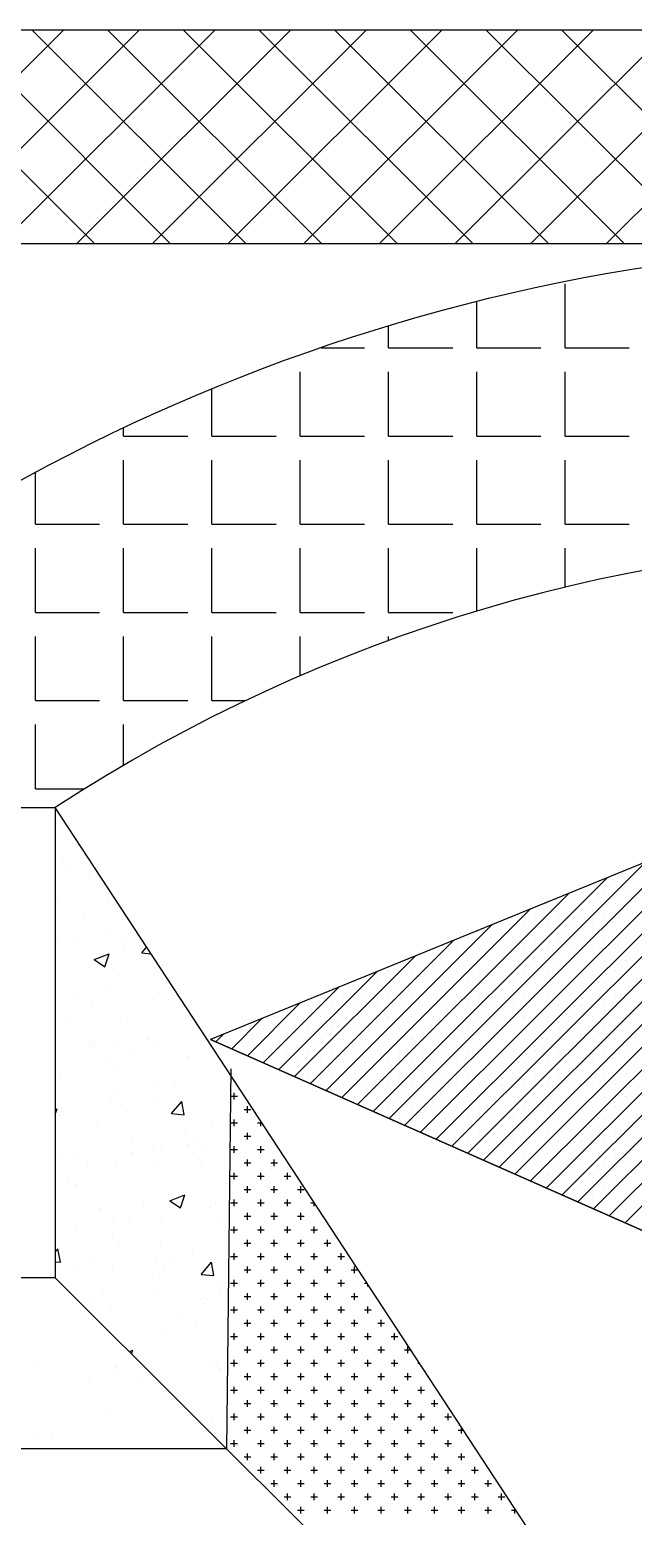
# Model space of a CAD drawing. Extents: x 17373 to 24759, y 49315 to 53755.
# Drawn here: x 18631 to 19251, y 52185 to 53715 of the extents above; entities that cross this region are included whole.
import ezdxf

# ---------------------------------------------------------------- set-up
doc = ezdxf.new("R2010")
doc.units = 0
doc.header["$LTSCALE"] = 10
doc.header["$MEASUREMENT"] = 0
doc.layers.get('0').update_dxf_attribs({"color": 3, "linetype": 'CONTINUOUS'})
for name, color, linetype in [('3', 3, 'CONTINUOUS'), ('4', 4, 'CONTINUOUS'), ('7', 7, 'CONTINUOUS'), ('BH', 3, 'CONTINUOUS')]:
    doc.layers.add(name, color=color, linetype=linetype)

# ---------------------------------------------------------------- blocks, each defined once
blk = doc.blocks.new('*X8')
at = {"color": 0}
for p, q in [((750.11, 1492.57), (880.5, 1622.96)), ((757.46, 1489.32), (891.12, 1622.97)), ((764.81, 1486.06), (901.72, 1622.97)), ((772.16, 1482.81), (912.33, 1622.97)), ((779.52, 1479.55), (922.94, 1622.97)), ((786.87, 1476.3), (933.54, 1622.97)), ((794.22, 1473.04), (944.15, 1622.97)), ((801.57, 1469.79), (954.75, 1622.97)), ((808.92, 1466.53), (965.36, 1622.97)), ((816.27, 1463.28), (975.97, 1622.97)), ((823.63, 1460.02), (986.57, 1622.97)), ((830.98, 1456.77), (997.18, 1622.97)), ((838.33, 1453.51), (1007.79, 1622.97)), ((845.68, 1450.26), (1018.39, 1622.97)), ((853.03, 1447), (1029, 1622.97)), ((742.76, 1495.83), (862.6, 1615.66)), ((735.41, 1499.08), (844.69, 1608.36)), ((848.53, 1606.9), (848.53, 1606.9)), ((728.06, 1502.34), (826.78, 1601.07)), ((832.62, 1601.6), (832.62, 1601.6)), ((843.22, 1601.6), (843.22, 1601.6)), ((853.83, 1601.6), (853.83, 1601.6)), ((720.7, 1505.59), (808.88, 1593.77)), ((816.71, 1596.29), (816.71, 1596.29)), ((827.31, 1596.29), (827.31, 1596.29)), ((837.92, 1596.29), (837.92, 1596.29)), ((848.53, 1596.29), (848.53, 1596.29)), ((713.35, 1508.85), (790.97, 1586.47)), ((795.5, 1585.69), (795.5, 1585.69)), ((806.1, 1585.69), (806.1, 1585.69)), ((811.41, 1590.99), (811.41, 1590.99)), ((816.71, 1585.69), (816.71, 1585.69)), ((822.01, 1590.99), (822.01, 1590.99)), ((827.31, 1585.69), (827.31, 1585.69)), ((832.62, 1590.99), (832.62, 1590.99)), ((837.92, 1585.69), (837.92, 1585.69)), ((843.22, 1590.99), (843.22, 1590.99)), ((848.53, 1585.69), (848.53, 1585.69)), ((853.83, 1590.99), (853.83, 1590.99)), ((706, 1512.1), (773.07, 1579.17)), ((779.59, 1580.38), (779.59, 1580.38)), ((790.19, 1580.38), (790.19, 1580.38)), ((800.8, 1580.38), (800.8, 1580.38)), ((811.41, 1580.38), (811.41, 1580.38)), ((822.01, 1580.38), (822.01, 1580.38)), ((832.62, 1580.38), (832.62, 1580.38)), ((843.22, 1580.38), (843.22, 1580.38)), ((853.83, 1580.38), (853.83, 1580.38)), ((698.65, 1515.36), (755.16, 1571.87)), ((763.68, 1575.08), (763.68, 1575.08)), ((774.28, 1575.08), (774.28, 1575.08)), ((784.89, 1575.08), (784.89, 1575.08)), ((795.5, 1575.08), (795.5, 1575.08)), ((806.1, 1575.08), (806.1, 1575.08)), ((816.71, 1575.08), (816.71, 1575.08)), ((827.31, 1575.08), (827.31, 1575.08)), ((837.92, 1575.08), (837.92, 1575.08)), ((848.53, 1575.08), (848.53, 1575.08)), ((758.37, 1569.78), (758.37, 1569.78)), ((768.98, 1569.78), (768.98, 1569.78)), ((779.59, 1569.78), (779.59, 1569.78)), ((790.19, 1569.78), (790.19, 1569.78)), ((800.8, 1569.78), (800.8, 1569.78)), ((811.41, 1569.78), (811.41, 1569.78)), ((822.01, 1569.78), (822.01, 1569.78)), ((832.62, 1569.78), (832.62, 1569.78)), ((843.22, 1569.78), (843.22, 1569.78)), ((853.83, 1569.78), (853.83, 1569.78)), ((691.3, 1518.61), (737.25, 1564.57)), ((726.55, 1559.17), (726.55, 1559.17)), ((737.16, 1559.17), (737.16, 1559.17)), ((742.46, 1564.47), (742.46, 1564.47)), ((747.77, 1559.17), (747.77, 1559.17)), ((753.07, 1564.47), (753.07, 1564.47)), ((758.37, 1559.17), (758.37, 1559.17)), ((763.68, 1564.47), (763.68, 1564.47)), ((768.98, 1559.17), (768.98, 1559.17)), ((774.28, 1564.47), (774.28, 1564.47)), ((779.59, 1559.17), (779.59, 1559.17)), ((784.89, 1564.47), (784.89, 1564.47)), ((790.19, 1559.17), (790.19, 1559.17)), ((795.5, 1564.47), (795.5, 1564.47)), ((800.8, 1559.17), (800.8, 1559.17)), ((806.1, 1564.47), (806.1, 1564.47)), ((811.41, 1559.17), (811.41, 1559.17)), ((816.71, 1564.47), (816.71, 1564.47)), ((822.01, 1559.17), (822.01, 1559.17)), ((827.31, 1564.47), (827.31, 1564.47)), ((832.62, 1559.17), (832.62, 1559.17)), ((837.92, 1564.47), (837.92, 1564.47)), ((843.22, 1559.17), (843.22, 1559.17)), ((848.53, 1564.47), (848.53, 1564.47)), ((853.83, 1559.17), (853.83, 1559.17)), ((683.95, 1521.87), (719.35, 1557.27)), ((721.25, 1553.87), (721.25, 1553.87)), ((731.86, 1553.87), (731.86, 1553.87)), ((742.46, 1553.87), (742.46, 1553.87)), ((753.07, 1553.87), (753.07, 1553.87)), ((763.68, 1553.87), (763.68, 1553.87)), ((774.28, 1553.87), (774.28, 1553.87)), ((784.89, 1553.87), (784.89, 1553.87)), ((795.5, 1553.87), (795.5, 1553.87)), ((806.1, 1553.87), (806.1, 1553.87)), ((816.71, 1553.87), (816.71, 1553.87)), ((827.31, 1553.87), (827.31, 1553.87)), ((837.92, 1553.87), (837.92, 1553.87)), ((848.53, 1553.87), (848.53, 1553.87)), ((676.59, 1525.12), (701.44, 1549.97)), ((705.34, 1548.56), (705.34, 1548.56)), ((715.95, 1548.56), (715.95, 1548.56)), ((726.55, 1548.56), (726.55, 1548.56)), ((737.16, 1548.56), (737.16, 1548.56)), ((747.77, 1548.56), (747.77, 1548.56)), ((758.37, 1548.56), (758.37, 1548.56)), ((768.98, 1548.56), (768.98, 1548.56)), ((779.59, 1548.56), (779.59, 1548.56)), ((790.19, 1548.56), (790.19, 1548.56)), ((800.8, 1548.56), (800.8, 1548.56)), ((811.41, 1548.56), (811.41, 1548.56)), ((822.01, 1548.56), (822.01, 1548.56)), ((832.62, 1548.56), (832.62, 1548.56)), ((843.22, 1548.56), (843.22, 1548.56)), ((853.83, 1548.56), (853.83, 1548.56)), ((669.24, 1528.38), (683.53, 1542.67)), ((673.52, 1537.96), (673.52, 1537.96)), ((684.13, 1537.96), (684.13, 1537.96)), ((689.43, 1543.26), (689.43, 1543.26)), ((694.73, 1537.96), (694.73, 1537.96)), ((700.04, 1543.26), (700.04, 1543.26)), ((705.34, 1537.96), (705.34, 1537.96)), ((710.64, 1543.26), (710.64, 1543.26)), ((715.95, 1537.96), (715.95, 1537.96)), ((721.25, 1543.26), (721.25, 1543.26)), ((726.55, 1537.96), (726.55, 1537.96)), ((731.86, 1543.26), (731.86, 1543.26)), ((737.16, 1537.96), (737.16, 1537.96)), ((742.46, 1543.26), (742.46, 1543.26)), ((747.77, 1537.96), (747.77, 1537.96)), ((753.07, 1543.26), (753.07, 1543.26)), ((758.37, 1537.96), (758.37, 1537.96)), ((763.68, 1543.26), (763.68, 1543.26)), ((768.98, 1537.96), (768.98, 1537.96)), ((774.28, 1543.26), (774.28, 1543.26)), ((779.59, 1537.96), (779.59, 1537.96)), ((784.89, 1543.26), (784.89, 1543.26)), ((790.19, 1537.96), (790.19, 1537.96)), ((795.5, 1543.26), (795.5, 1543.26)), ((800.8, 1537.96), (800.8, 1537.96)), ((806.1, 1543.26), (806.1, 1543.26)), ((811.41, 1537.96), (811.41, 1537.96)), ((816.71, 1543.26), (816.71, 1543.26)), ((822.01, 1537.96), (822.01, 1537.96)), ((827.31, 1543.26), (827.31, 1543.26)), ((832.62, 1537.96), (832.62, 1537.96)), ((837.92, 1543.26), (837.92, 1543.26)), ((843.22, 1537.96), (843.22, 1537.96)), ((848.53, 1543.26), (848.53, 1543.26)), ((853.83, 1537.96), (853.83, 1537.96)), ((661.89, 1531.63), (665.63, 1535.37)), ((668.22, 1532.65), (668.22, 1532.65)), ((678.82, 1532.65), (678.82, 1532.65)), ((689.43, 1532.65), (689.43, 1532.65)), ((700.04, 1532.65), (700.04, 1532.65)), ((710.64, 1532.65), (710.64, 1532.65)), ((721.25, 1532.65), (721.25, 1532.65)), ((731.86, 1532.65), (731.86, 1532.65)), ((742.46, 1532.65), (742.46, 1532.65)), ((753.07, 1532.65), (753.07, 1532.65)), ((763.68, 1532.65), (763.68, 1532.65)), ((774.28, 1532.65), (774.28, 1532.65)), ((784.89, 1532.65), (784.89, 1532.65)), ((795.5, 1532.65), (795.5, 1532.65)), ((806.1, 1532.65), (806.1, 1532.65)), ((816.71, 1532.65), (816.71, 1532.65)), ((827.31, 1532.65), (827.31, 1532.65)), ((837.92, 1532.65), (837.92, 1532.65)), ((848.53, 1532.65), (848.53, 1532.65)), ((673.52, 1527.35), (673.52, 1527.35)), ((684.13, 1527.35), (684.13, 1527.35)), ((694.73, 1527.35), (694.73, 1527.35)), ((705.34, 1527.35), (705.34, 1527.35)), ((715.95, 1527.35), (715.95, 1527.35)), ((726.55, 1527.35), (726.55, 1527.35)), ((737.16, 1527.35), (737.16, 1527.35)), ((747.77, 1527.35), (747.77, 1527.35)), ((758.37, 1527.35), (758.37, 1527.35)), ((768.98, 1527.35), (768.98, 1527.35)), ((779.59, 1527.35), (779.59, 1527.35)), ((790.19, 1527.35), (790.19, 1527.35)), ((800.8, 1527.35), (800.8, 1527.35)), ((811.41, 1527.35), (811.41, 1527.35)), ((822.01, 1527.35), (822.01, 1527.35)), ((832.62, 1527.35), (832.62, 1527.35)), ((843.22, 1527.35), (843.22, 1527.35)), ((853.83, 1527.35), (853.83, 1527.35)), ((689.43, 1522.05), (689.43, 1522.05)), ((700.04, 1522.05), (700.04, 1522.05)), ((705.34, 1516.74), (705.34, 1516.74)), ((710.64, 1522.05), (710.64, 1522.05)), ((715.95, 1516.74), (715.95, 1516.74)), ((721.25, 1522.05), (721.25, 1522.05)), ((726.55, 1516.74), (726.55, 1516.74)), ((731.86, 1522.05), (731.86, 1522.05)), ((737.16, 1516.74), (737.16, 1516.74)), ((742.46, 1522.05), (742.46, 1522.05)), ((747.77, 1516.74), (747.77, 1516.74)), ((753.07, 1522.05), (753.07, 1522.05)), ((758.37, 1516.74), (758.37, 1516.74)), ((763.68, 1522.05), (763.68, 1522.05)), ((768.98, 1516.74), (768.98, 1516.74)), ((774.28, 1522.05), (774.28, 1522.05)), ((779.59, 1516.74), (779.59, 1516.74)), ((784.89, 1522.05), (784.89, 1522.05)), ((790.19, 1516.74), (790.19, 1516.74)), ((795.5, 1522.05), (795.5, 1522.05)), ((800.8, 1516.74), (800.8, 1516.74)), ((806.1, 1522.05), (806.1, 1522.05)), ((811.41, 1516.74), (811.41, 1516.74)), ((816.71, 1522.05), (816.71, 1522.05)), ((822.01, 1516.74), (822.01, 1516.74)), ((827.31, 1522.05), (827.31, 1522.05)), ((832.62, 1516.74), (832.62, 1516.74)), ((837.92, 1522.05), (837.92, 1522.05)), ((843.22, 1516.74), (843.22, 1516.74)), ((848.53, 1522.05), (848.53, 1522.05)), ((853.83, 1516.74), (853.83, 1516.74)), ((710.64, 1511.44), (710.64, 1511.44)), ((721.25, 1511.44), (721.25, 1511.44)), ((731.86, 1511.44), (731.86, 1511.44)), ((742.46, 1511.44), (742.46, 1511.44)), ((753.07, 1511.44), (753.07, 1511.44)), ((763.68, 1511.44), (763.68, 1511.44)), ((774.28, 1511.44), (774.28, 1511.44)), ((784.89, 1511.44), (784.89, 1511.44)), ((795.5, 1511.44), (795.5, 1511.44)), ((806.1, 1511.44), (806.1, 1511.44)), ((816.71, 1511.44), (816.71, 1511.44)), ((827.31, 1511.44), (827.31, 1511.44)), ((837.92, 1511.44), (837.92, 1511.44)), ((848.53, 1511.44), (848.53, 1511.44)), ((726.55, 1506.14), (726.55, 1506.14)), ((737.16, 1506.14), (737.16, 1506.14)), ((747.77, 1506.14), (747.77, 1506.14)), ((758.37, 1506.14), (758.37, 1506.14)), ((768.98, 1506.14), (768.98, 1506.14)), ((779.59, 1506.14), (779.59, 1506.14)), ((790.19, 1506.14), (790.19, 1506.14)), ((800.8, 1506.14), (800.8, 1506.14)), ((811.41, 1506.14), (811.41, 1506.14)), ((822.01, 1506.14), (822.01, 1506.14)), ((832.62, 1506.14), (832.62, 1506.14)), ((843.22, 1506.14), (843.22, 1506.14)), ((853.83, 1506.14), (853.83, 1506.14)), ((731.86, 1500.83), (731.86, 1500.83)), ((742.46, 1500.83), (742.46, 1500.83)), ((747.77, 1495.53), (747.77, 1495.53)), ((753.07, 1500.83), (753.07, 1500.83)), ((758.37, 1495.53), (758.37, 1495.53)), ((763.68, 1500.83), (763.68, 1500.83)), ((768.98, 1495.53), (768.98, 1495.53)), ((774.28, 1500.83), (774.28, 1500.83)), ((779.59, 1495.53), (779.59, 1495.53)), ((784.89, 1500.83), (784.89, 1500.83)), ((790.19, 1495.53), (790.19, 1495.53)), ((795.5, 1500.83), (795.5, 1500.83)), ((800.8, 1495.53), (800.8, 1495.53)), ((806.1, 1500.83), (806.1, 1500.83)), ((811.41, 1495.53), (811.41, 1495.53)), ((816.71, 1500.83), (816.71, 1500.83)), ((822.01, 1495.53), (822.01, 1495.53)), ((827.31, 1500.83), (827.31, 1500.83)), ((832.62, 1495.53), (832.62, 1495.53)), ((837.92, 1500.83), (837.92, 1500.83)), ((843.22, 1495.53), (843.22, 1495.53)), ((848.53, 1500.83), (848.53, 1500.83)), ((853.83, 1495.53), (853.83, 1495.53)), ((763.68, 1490.23), (763.68, 1490.23)), ((774.28, 1490.23), (774.28, 1490.23)), ((784.89, 1490.23), (784.89, 1490.23)), ((795.5, 1490.23), (795.5, 1490.23)), ((806.1, 1490.23), (806.1, 1490.23)), ((816.71, 1490.23), (816.71, 1490.23)), ((827.31, 1490.23), (827.31, 1490.23)), ((837.92, 1490.23), (837.92, 1490.23)), ((848.53, 1490.23), (848.53, 1490.23)), ((768.98, 1484.92), (768.98, 1484.92)), ((779.59, 1484.92), (779.59, 1484.92)), ((790.19, 1484.92), (790.19, 1484.92)), ((800.8, 1484.92), (800.8, 1484.92)), ((811.41, 1484.92), (811.41, 1484.92)), ((822.01, 1484.92), (822.01, 1484.92)), ((832.62, 1484.92), (832.62, 1484.92)), ((843.22, 1484.92), (843.22, 1484.92)), ((853.83, 1484.92), (853.83, 1484.92)), ((784.89, 1479.62), (784.89, 1479.62)), ((795.5, 1479.62), (795.5, 1479.62)), ((800.8, 1474.32), (800.8, 1474.32)), ((806.1, 1479.62), (806.1, 1479.62)), ((811.41, 1474.32), (811.41, 1474.32)), ((816.71, 1479.62), (816.71, 1479.62)), ((822.01, 1474.32), (822.01, 1474.32)), ((827.31, 1479.62), (827.31, 1479.62)), ((832.62, 1474.32), (832.62, 1474.32)), ((837.92, 1479.62), (837.92, 1479.62)), ((843.22, 1474.32), (843.22, 1474.32)), ((848.53, 1479.62), (848.53, 1479.62)), ((853.83, 1474.32), (853.83, 1474.32)), ((806.1, 1469.01), (806.1, 1469.01)), ((816.71, 1469.01), (816.71, 1469.01)), ((827.31, 1469.01), (827.31, 1469.01)), ((837.92, 1469.01), (837.92, 1469.01)), ((848.53, 1469.01), (848.53, 1469.01)), ((822.01, 1463.71), (822.01, 1463.71)), ((832.62, 1463.71), (832.62, 1463.71)), ((843.22, 1463.71), (843.22, 1463.71)), ((853.83, 1463.71), (853.83, 1463.71)), ((827.31, 1458.41), (827.31, 1458.41)), ((837.92, 1458.41), (837.92, 1458.41)), ((848.53, 1458.41), (848.53, 1458.41)), ((843.22, 1453.1), (843.22, 1453.1)), ((853.83, 1453.1), (853.83, 1453.1))]:
    blk.add_line(p, q, dxfattribs=at)
blk = doc.blocks.new('*X7')
at = {"color": 0}
for p, q in [((590.29, 1615.93), (590.29, 1615.93)), ((593.98, 1612.55), (593.98, 1612.55)), ((602.59, 1607.98), (602.59, 1607.98)), ((588.04, 1599.29), (588.04, 1599.29)), ((611.38, 1596.61), (611.38, 1596.61)), ((595.79, 1580.14), (595.79, 1580.14)), ((612.05, 1582.28), (612.05, 1582.28)), ((618.4, 1579.95), (618.4, 1579.95)), ((603.85, 1569.44), (603.85, 1569.44)), ((595.76, 1554.58), (595.76, 1554.58)), ((632.08, 1551.6), (632.08, 1551.6)), ((604.2, 1549.21), (604.2, 1549.21)), ((592.25, 1541.49), (592.25, 1541.49)), ((605.11, 1530.9), (605.11, 1530.9)), ((614.23, 1530.79), (614.23, 1530.79)), ((630.49, 1532.93), (630.49, 1532.93)), ((634.56, 1529.86), (634.56, 1529.86)), ((603.82, 1529.42), (603.82, 1529.42)), ((612.15, 1523.25), (612.15, 1523.25)), ((615.84, 1519.87), (615.84, 1519.87)), ((633.34, 1513.06), (633.34, 1513.06)), ((611.91, 1504.5), (611.91, 1504.5)), ((633.24, 1503.93), (633.24, 1503.93)), ((620.35, 1499.13), (620.35, 1499.13)), ((606.37, 1492.37), (606.37, 1492.37)), ((660.39, 1494.31), (660.39, 1494.31)), ((632.67, 1481.43), (632.67, 1481.43)), ((648.93, 1483.57), (648.93, 1483.57)), ((653.15, 1485.69), (653.15, 1485.69)), ((656.83, 1482.31), (656.83, 1482.31)), ((588.43, 1479.67), (588.43, 1479.67)), ((595.09, 1476.49), (595.09, 1476.49)), ((622.26, 1480.06), (622.26, 1480.06)), ((634.6, 1474.53), (634.6, 1474.53)), ((650.71, 1479.78), (650.71, 1479.78)), ((593.02, 1468.13), (593.02, 1468.13)), ((596.71, 1464.75), (596.71, 1464.75)), ((607.63, 1453.83), (607.63, 1453.83)), ((628.07, 1454.42), (628.07, 1454.42)), ((661.65, 1455.78), (661.65, 1455.78)), ((614.11, 1448.81), (614.11, 1448.81)), ((636.5, 1449.04), (636.5, 1449.04)), ((635.86, 1435.99), (635.86, 1435.99)), ((667.37, 1434.22), (667.37, 1434.22)), ((604.58, 1429.59), (604.58, 1429.59)), ((613.53, 1427.13), (613.53, 1427.13)), ((634.02, 1430.57), (634.02, 1430.57)), ((637.7, 1427.19), (637.7, 1427.19)), ((640.7, 1430.71), (640.7, 1430.71)), ((651.11, 1432.08), (651.11, 1432.08)), ((666.86, 1429.7), (666.86, 1429.7)), ((586.86, 1423.62), (586.86, 1423.62)), ((597.27, 1424.99), (597.27, 1424.99)), ((608.89, 1415.29), (608.89, 1415.29)), ((662.91, 1417.24), (662.91, 1417.24)), ((655.1, 1411.25), (655.1, 1411.25)), ((644.22, 1404.33), (644.22, 1404.33)), ((652.65, 1398.96), (652.65, 1398.96)), ((637.12, 1397.46), (637.12, 1397.46)), ((631.97, 1377.78), (631.97, 1377.78)), ((659.14, 1381.35), (659.14, 1381.35)), ((664.17, 1378.7), (664.17, 1378.7)), ((660.37, 1354.25), (660.37, 1354.25))]:
    blk.add_line(p, q, dxfattribs=at)
blk = doc.blocks.new('*X5')
at = {"color": 0}
for p, q in [((600.64, 1590.14), (600.64, 1590.14)), ((587.7, 1580.06), (587.7, 1580.06)), ((604.98, 1570.07), (611.99, 1572.76)), ((609.96, 1566.71), (611.99, 1572.76)), ((618.55, 1574.74), (618.55, 1574.74)), ((627.19, 1573.24), (629.52, 1576.03)), ((627.19, 1573.24), (631.6, 1572.86)), ((604.98, 1570.07), (609.96, 1566.71)), ((616.58, 1562.7), (616.58, 1562.7)), ((612.21, 1555.69), (612.21, 1555.69)), ((617.33, 1541.45), (617.33, 1541.45)), ((621.61, 1526.7), (621.61, 1526.7)), ((649.06, 1524.56), (649.06, 1524.56)), ((589.31, 1515.52), (589.31, 1515.52)), ((642.7, 1513.27), (642.7, 1513.27)), ((667.46, 1515.21), (667.46, 1515.21)), ((612.45, 1503.04), (612.45, 1503.04)), ((616.12, 1508.16), (616.12, 1508.16)), ((641.06, 1498.03), (645.88, 1503.77)), ((647.04, 1497.5), (645.88, 1503.77)), ((586.81, 1499.92), (587.65, 1500.24)), ((586.81, 1497.72), (587.66, 1500.24)), ((641.06, 1498.03), (647.04, 1497.5)), ((647.78, 1488.42), (647.78, 1488.42)), ((622.75, 1485.12), (622.75, 1485.12)), ((666.24, 1481.92), (666.24, 1481.92)), ((668.18, 1483.08), (668.6, 1483.51)), ((668.18, 1483.08), (668.59, 1483.01)), ((601.72, 1475.87), (601.72, 1475.87)), ((614.9, 1474.88), (614.9, 1474.88)), ((636.41, 1481.08), (636.41, 1481.08)), ((655.1, 1473.61), (655.1, 1473.61)), ((640.34, 1457.29), (647.35, 1459.98)), ((640.34, 1457.29), (645.32, 1453.94)), ((645.32, 1453.94), (647.35, 1459.98)), ((659.35, 1453.96), (659.35, 1453.96)), ((621.48, 1448.98), (621.48, 1448.98)), ((665.03, 1448.63), (665.03, 1448.63)), ((596.44, 1445.68), (596.44, 1445.68)), ((613.68, 1441.59), (613.68, 1441.59)), ((586.81, 1433.37), (588.03, 1434.83)), ((589.19, 1428.56), (588.03, 1434.83)), ((616.28, 1436.07), (616.28, 1436.07)), ((586.81, 1428.77), (589.19, 1428.56)), ((654.94, 1422.81), (659.76, 1428.55)), ((660.91, 1422.28), (659.76, 1428.55)), ((635.63, 1422.51), (635.63, 1422.51)), ((654.94, 1422.81), (660.91, 1422.28)), ((633.04, 1414.52), (633.04, 1414.52)), ((663.81, 1415.34), (663.81, 1415.34)), ((603.33, 1411.34), (603.33, 1411.34)), ((612.47, 1408.3), (612.47, 1408.3)), ((656.71, 1409.08), (656.71, 1409.08)), ((621.29, 1386.8), (623.01, 1387.46)), ((622.42, 1385.68), (623.01, 1387.46)), ((662.6, 1382.05), (662.6, 1382.05)), ((661.38, 1348.76), (661.38, 1348.76))]:
    blk.add_line(p, q, dxfattribs=at)
blk = doc.blocks.new('*X4')
at = {"color": 0}
for p, q in [((576.8, 1380.79), (576.8, 1380.79)), ((615, 1379.24), (615, 1379.24)), ((602.7, 1373.92), (602.7, 1373.92)), ((615.71, 1375.64), (615.71, 1375.64)), ((625.55, 1372.52), (625.55, 1372.52)), ((612.09, 1358.49), (612.09, 1358.49)), ((578.5, 1348.67), (578.5, 1348.67)), ((585.65, 1348.2), (585.65, 1348.2))]:
    blk.add_line(p, q, dxfattribs=at)
blk = doc.blocks.new('*X3')
at = {"color": 0}
for p, q in [((825, 1856.25), (825, 1886.25)), ((783.75, 1856.25), (783.75, 1877.85)), ((742.5, 1856.25), (742.5, 1866.42)), ((711.02, 1856.25), (731.25, 1856.25)), ((742.5, 1856.25), (772.5, 1856.25)), ((783.75, 1856.25), (813.75, 1856.25)), ((825, 1856.25), (855, 1856.25)), ((701.25, 1815), (701.25, 1845)), ((742.5, 1815), (742.5, 1845)), ((783.75, 1815), (783.75, 1845)), ((825, 1815), (825, 1845)), ((660, 1815), (660, 1836.98)), ((618.75, 1815), (618.75, 1818.72)), ((618.75, 1815), (648.75, 1815)), ((660, 1815), (690, 1815)), ((701.25, 1815), (731.25, 1815)), ((742.5, 1815), (772.5, 1815)), ((783.75, 1815), (813.75, 1815)), ((825, 1815), (855, 1815)), ((618.75, 1773.75), (618.75, 1803.75)), ((660, 1773.75), (660, 1803.75)), ((701.25, 1773.75), (701.25, 1803.75)), ((742.5, 1773.75), (742.5, 1803.75)), ((783.75, 1773.75), (783.75, 1803.75)), ((825, 1773.75), (825, 1803.75)), ((577.5, 1773.75), (577.5, 1797.91)), ((577.5, 1773.75), (607.5, 1773.75)), ((618.75, 1773.75), (648.75, 1773.75)), ((660, 1773.75), (690, 1773.75)), ((701.25, 1773.75), (731.25, 1773.75)), ((742.5, 1773.75), (772.5, 1773.75)), ((783.75, 1773.75), (813.75, 1773.75)), ((825, 1773.75), (855, 1773.75)), ((577.5, 1732.5), (577.5, 1762.5)), ((618.75, 1732.5), (618.75, 1762.5)), ((660, 1732.5), (660, 1762.5)), ((701.25, 1732.5), (701.25, 1762.5)), ((742.5, 1732.5), (742.5, 1762.5)), ((783.75, 1733.11), (783.75, 1762.5)), ((825, 1744.3), (825, 1762.5)), ((577.5, 1732.5), (607.5, 1732.5)), ((618.75, 1732.5), (648.75, 1732.5)), ((660, 1732.5), (690, 1732.5)), ((701.25, 1732.5), (731.25, 1732.5)), ((742.5, 1732.5), (772.5, 1732.5)), ((577.5, 1691.25), (577.5, 1721.25)), ((618.75, 1691.25), (618.75, 1721.25)), ((660, 1691.25), (660, 1721.25)), ((701.25, 1702.91), (701.25, 1721.25)), ((742.5, 1719.36), (742.5, 1721.25)), ((577.5, 1691.25), (607.5, 1691.25)), ((618.75, 1691.25), (648.75, 1691.25)), ((660, 1691.25), (675.62, 1691.25)), ((577.5, 1650), (577.5, 1680)), ((618.75, 1661.06), (618.75, 1680)), ((577.5, 1650), (600.48, 1650))]:
    blk.add_line(p, q, dxfattribs=at)
blk = doc.blocks.new('*X2')
at = {"color": 0}
for p, q in [((490.86, 1905.08), (590.86, 2005.08)), ((605.15, 1905.08), (505.15, 2005.08)), ((526.22, 1905.08), (626.22, 2005.08)), ((640.51, 1905.08), (540.51, 2005.08)), ((561.57, 1905.08), (661.57, 2005.08)), ((675.86, 1905.08), (575.86, 2005.08)), ((596.93, 1905.08), (696.93, 2005.08)), ((711.22, 1905.08), (611.22, 2005.08)), ((632.28, 1905.08), (732.28, 2005.08)), ((746.57, 1905.08), (646.57, 2005.08)), ((667.64, 1905.08), (767.64, 2005.08)), ((781.93, 1905.08), (681.93, 2005.08)), ((702.99, 1905.08), (802.99, 2005.08)), ((817.29, 1905.08), (717.29, 2005.08)), ((738.35, 1905.08), (838.35, 2005.08)), ((852.64, 1905.08), (752.64, 2005.08)), ((773.71, 1905.08), (873.71, 2005.08)), ((888, 1905.08), (788, 2005.08)), ((809.06, 1905.08), (909.06, 2005.08)), ((923.35, 1905.08), (823.35, 2005.08)), ((844.42, 1905.08), (944.42, 2005.08))]:
    blk.add_line(p, q, dxfattribs=at)
blk = doc.blocks.new('*X6')
at = {"color": 0}
for p, q in [((668.8725, 1506.25), (671.875, 1506.25)), ((670.3125, 1504.6875), (670.3125, 1507.8125)), ((670.3125, 1492.1875), (670.3125, 1495.3125)), ((675, 1500), (678.125, 1500)), ((676.5625, 1498.4375), (676.5625, 1501.5625)), ((668.75, 1493.75), (671.875, 1493.75)), ((676.5625, 1485.9375), (676.5625, 1489.0625)), ((681.25, 1493.75), (683.4058, 1493.75)), ((682.8125, 1492.1875), (682.8125, 1494.656)), ((668.75, 1481.25), (671.875, 1481.25)), ((670.3125, 1479.6875), (670.3125, 1482.8125)), ((675, 1487.5), (678.125, 1487.5)), ((681.25, 1481.25), (684.375, 1481.25)), ((682.8125, 1479.6875), (682.8125, 1482.8125)), ((675, 1475), (678.125, 1475)), ((676.5625, 1473.4375), (676.5625, 1476.5625)), ((687.5, 1475), (690.625, 1475)), ((689.0625, 1473.4375), (689.0625, 1476.5625)), ((668.75, 1468.75), (671.875, 1468.75)), ((670.3125, 1467.1875), (670.3125, 1470.3125)), ((681.25, 1468.75), (684.375, 1468.75)), ((682.8125, 1467.1875), (682.8125, 1470.3125)), ((693.75, 1468.75), (696.875, 1468.75)), ((695.3125, 1467.1875), (695.3125, 1470.3125)), ((675, 1462.5), (678.125, 1462.5)), ((676.5625, 1460.9375), (676.5625, 1464.0625)), ((687.5, 1462.5), (690.625, 1462.5)), ((689.0625, 1460.9375), (689.0625, 1464.0625)), ((700, 1462.5), (703.125, 1462.5)), ((701.5625, 1460.9375), (701.5625, 1464.0625)), ((668.75, 1456.25), (671.875, 1456.25)), ((670.3125, 1454.6875), (670.3125, 1457.8125)), ((681.25, 1456.25), (684.375, 1456.25)), ((682.8125, 1454.6875), (682.8125, 1457.8125)), ((693.75, 1456.25), (696.875, 1456.25)), ((695.3125, 1454.6875), (695.3125, 1457.8125)), ((706.25, 1456.25), (707.9637, 1456.25)), ((707.8125, 1454.6875), (707.8125, 1456.4808)), ((675, 1450), (678.125, 1450)), ((676.5625, 1448.4375), (676.5625, 1451.5625)), ((687.5, 1450), (690.625, 1450)), ((689.0625, 1448.4375), (689.0625, 1451.5625)), ((700, 1450), (703.125, 1450)), ((701.5625, 1448.4375), (701.5625, 1451.5625)), ((668.75, 1443.75), (671.875, 1443.75)), ((670.3125, 1442.1875), (670.3125, 1445.3125)), ((681.25, 1443.75), (684.375, 1443.75)), ((682.8125, 1442.1875), (682.8125, 1445.3125)), ((693.75, 1443.75), (696.875, 1443.75)), ((695.3125, 1442.1875), (695.3125, 1445.3125)), ((706.25, 1443.75), (709.375, 1443.75)), ((707.8125, 1442.1875), (707.8125, 1445.3125)), ((670.3125, 1429.6875), (670.3125, 1432.8125)), ((675, 1437.5), (678.125, 1437.5)), ((676.5625, 1435.9375), (676.5625, 1439.0625)), ((682.8125, 1429.6875), (682.8125, 1432.8125)), ((687.5, 1437.5), (690.625, 1437.5)), ((689.0625, 1435.9375), (689.0625, 1439.0625)), ((695.3125, 1429.6875), (695.3125, 1432.8125)), ((700, 1437.5), (703.125, 1437.5)), ((701.5625, 1435.9375), (701.5625, 1439.0625)), ((707.8125, 1429.6875), (707.8125, 1432.8125)), ((712.5, 1437.5), (715.625, 1437.5)), ((714.0625, 1435.9375), (714.0625, 1439.0625)), ((720.3125, 1429.6875), (720.3125, 1432.8125)), ((668.75, 1431.25), (671.875, 1431.25)), ((676.5625, 1423.4375), (676.5625, 1426.5625)), ((681.25, 1431.25), (684.375, 1431.25)), ((689.0625, 1423.4375), (689.0625, 1426.5625)), ((693.75, 1431.25), (696.875, 1431.25)), ((701.5625, 1423.4375), (701.5625, 1426.5625)), ((706.25, 1431.25), (709.375, 1431.25)), ((714.0625, 1423.4375), (714.0625, 1426.5625)), ((718.75, 1431.25), (721.875, 1431.25)), ((726.5625, 1423.4375), (726.5625, 1426.5625)), ((668.75, 1418.75), (671.875, 1418.75)), ((670.3125, 1417.1875), (670.3125, 1420.3125)), ((675, 1425), (678.125, 1425)), ((681.25, 1418.75), (684.375, 1418.75)), ((682.8125, 1417.1875), (682.8125, 1420.3125)), ((687.5, 1425), (690.625, 1425)), ((693.75, 1418.75), (696.875, 1418.75)), ((695.3125, 1417.1875), (695.3125, 1420.3125)), ((700, 1425), (703.125, 1425)), ((706.25, 1418.75), (709.375, 1418.75)), ((707.8125, 1417.1875), (707.8125, 1420.3125)), ((712.5, 1425), (715.625, 1425)), ((718.75, 1418.75), (721.875, 1418.75)), ((720.3125, 1417.1875), (720.3125, 1420.3125)), ((725, 1425), (728.125, 1425)), ((731.25, 1418.75), (732.5215, 1418.75)), ((675, 1412.5), (678.125, 1412.5)), ((676.5625, 1410.9375), (676.5625, 1414.0625)), ((687.5, 1412.5), (690.625, 1412.5)), ((689.0625, 1410.9375), (689.0625, 1414.0625)), ((700, 1412.5), (703.125, 1412.5)), ((701.5625, 1410.9375), (701.5625, 1414.0625)), ((712.5, 1412.5), (715.625, 1412.5)), ((714.0625, 1410.9375), (714.0625, 1414.0625)), ((725, 1412.5), (728.125, 1412.5)), ((726.5625, 1410.9375), (726.5625, 1414.0625)), ((732.8125, 1417.1875), (732.8125, 1418.3056)), ((668.75, 1406.25), (671.875, 1406.25)), ((670.3125, 1404.6875), (670.3125, 1407.8125)), ((681.25, 1406.25), (684.375, 1406.25)), ((682.8125, 1404.6875), (682.8125, 1407.8125)), ((693.75, 1406.25), (696.875, 1406.25)), ((695.3125, 1404.6875), (695.3125, 1407.8125)), ((706.25, 1406.25), (709.375, 1406.25)), ((707.8125, 1404.6875), (707.8125, 1407.8125)), ((718.75, 1406.25), (721.875, 1406.25)), ((720.3125, 1404.6875), (720.3125, 1407.8125)), ((731.25, 1406.25), (734.375, 1406.25)), ((732.8125, 1404.6875), (732.8125, 1407.8125)), ((675, 1400), (678.125, 1400)), ((676.5625, 1398.4375), (676.5625, 1401.5625)), ((687.5, 1400), (690.625, 1400)), ((689.0625, 1398.4375), (689.0625, 1401.5625)), ((700, 1400), (703.125, 1400)), ((701.5625, 1398.4375), (701.5625, 1401.5625)), ((712.5, 1400), (715.625, 1400)), ((714.0625, 1398.4375), (714.0625, 1401.5625)), ((725, 1400), (728.125, 1400)), ((726.5625, 1398.4375), (726.5625, 1401.5625)), ((737.5, 1400), (740.625, 1400)), ((739.0625, 1398.4375), (739.0625, 1401.5625)), ((668.75, 1393.75), (671.875, 1393.75)), ((670.3125, 1392.1875), (670.3125, 1395.3125)), ((681.25, 1393.75), (684.375, 1393.75)), ((682.8125, 1392.1875), (682.8125, 1395.3125)), ((693.75, 1393.75), (696.875, 1393.75)), ((695.3125, 1392.1875), (695.3125, 1395.3125)), ((706.25, 1393.75), (709.375, 1393.75)), ((707.8125, 1392.1875), (707.8125, 1395.3125)), ((718.75, 1393.75), (721.875, 1393.75)), ((720.3125, 1392.1875), (720.3125, 1395.3125)), ((731.25, 1393.75), (734.375, 1393.75)), ((732.8125, 1392.1875), (732.8125, 1395.3125)), ((743.75, 1393.75), (746.875, 1393.75)), ((745.3125, 1392.1875), (745.3125, 1395.3125)), ((675, 1387.5), (678.125, 1387.5)), ((676.5625, 1385.9375), (676.5625, 1389.0625)), ((687.5, 1387.5), (690.625, 1387.5)), ((689.0625, 1385.9375), (689.0625, 1389.0625)), ((700, 1387.5), (703.125, 1387.5)), ((701.5625, 1385.9375), (701.5625, 1389.0625)), ((712.5, 1387.5), (715.625, 1387.5)), ((714.0625, 1385.9375), (714.0625, 1389.0625)), ((725, 1387.5), (728.125, 1387.5)), ((726.5625, 1385.9375), (726.5625, 1389.0625)), ((737.5, 1387.5), (740.625, 1387.5)), ((739.0625, 1385.9375), (739.0625, 1389.0625)), ((750, 1387.5), (752.9863, 1387.5)), ((751.5625, 1385.9375), (751.5625, 1389.0625)), ((668.75, 1381.25), (671.875, 1381.25)), ((670.3125, 1379.6875), (670.3125, 1382.8125)), ((681.25, 1381.25), (684.375, 1381.25)), ((682.8125, 1379.6875), (682.8125, 1382.8125)), ((693.75, 1381.25), (696.875, 1381.25)), ((695.3125, 1379.6875), (695.3125, 1382.8125)), ((706.25, 1381.25), (709.375, 1381.25)), ((707.8125, 1379.6875), (707.8125, 1382.8125)), ((718.75, 1381.25), (721.875, 1381.25)), ((720.3125, 1379.6875), (720.3125, 1382.8125)), ((731.25, 1381.25), (734.375, 1381.25)), ((732.8125, 1379.6875), (732.8125, 1382.8125)), ((743.75, 1381.25), (746.875, 1381.25)), ((745.3125, 1379.6875), (745.3125, 1382.8125)), ((756.25, 1381.25), (757.0793, 1381.25)), ((757.8125, 1379.6875), (757.8125, 1380.1304)), ((670.3125, 1367.1875), (670.3125, 1370.3125)), ((675, 1375), (678.125, 1375)), ((676.5625, 1373.4375), (676.5625, 1376.5625)), ((682.8125, 1367.1875), (682.8125, 1370.3125)), ((687.5, 1375), (690.625, 1375)), ((689.0625, 1373.4375), (689.0625, 1376.5625)), ((695.3125, 1367.1875), (695.3125, 1370.3125)), ((700, 1375), (703.125, 1375)), ((701.5625, 1373.4375), (701.5625, 1376.5625)), ((707.8125, 1367.1875), (707.8125, 1370.3125)), ((712.5, 1375), (715.625, 1375)), ((714.0625, 1373.4375), (714.0625, 1376.5625)), ((720.3125, 1367.1875), (720.3125, 1370.3125)), ((725, 1375), (728.125, 1375)), ((726.5625, 1373.4375), (726.5625, 1376.5625)), ((732.8125, 1367.1875), (732.8125, 1370.3125)), ((737.5, 1375), (740.625, 1375)), ((739.0625, 1373.4375), (739.0625, 1376.5625)), ((745.3125, 1367.1875), (745.3125, 1370.3125)), ((750, 1375), (753.125, 1375)), ((751.5625, 1373.4375), (751.5625, 1376.5625)), ((757.8125, 1367.1875), (757.8125, 1370.3125)), ((668.75, 1368.75), (671.875, 1368.75)), ((676.5625, 1360.9375), (676.5625, 1364.0625)), ((681.25, 1368.75), (684.375, 1368.75)), ((689.0625, 1360.9375), (689.0625, 1364.0625)), ((693.75, 1368.75), (696.875, 1368.75)), ((701.5625, 1360.9375), (701.5625, 1364.0625)), ((706.25, 1368.75), (709.375, 1368.75)), ((714.0625, 1360.9375), (714.0625, 1364.0625)), ((718.75, 1368.75), (721.875, 1368.75)), ((726.5625, 1360.9375), (726.5625, 1364.0625)), ((731.25, 1368.75), (734.375, 1368.75)), ((739.0625, 1360.9375), (739.0625, 1364.0625)), ((743.75, 1368.75), (746.875, 1368.75)), ((751.5625, 1360.9375), (751.5625, 1364.0625)), ((756.25, 1368.75), (759.375, 1368.75)), ((764.0625, 1360.9375), (764.0625, 1364.0625)), ((668.75, 1356.25), (671.875, 1356.25)), ((670.3125, 1354.6875), (670.3125, 1357.8125)), ((675, 1362.5), (678.125, 1362.5)), ((681.25, 1356.25), (684.375, 1356.25)), ((682.8125, 1354.6875), (682.8125, 1357.8125)), ((687.5, 1362.5), (690.625, 1362.5)), ((693.75, 1356.25), (696.875, 1356.25)), ((695.3125, 1354.6875), (695.3125, 1357.8125)), ((700, 1362.5), (703.125, 1362.5)), ((706.25, 1356.25), (709.375, 1356.25)), ((707.8125, 1354.6875), (707.8125, 1357.8125)), ((712.5, 1362.5), (715.625, 1362.5)), ((718.75, 1356.25), (721.875, 1356.25)), ((720.3125, 1354.6875), (720.3125, 1357.8125)), ((725, 1362.5), (728.125, 1362.5)), ((731.25, 1356.25), (734.375, 1356.25)), ((732.8125, 1354.6875), (732.8125, 1357.8125)), ((737.5, 1362.5), (740.625, 1362.5)), ((743.75, 1356.25), (746.875, 1356.25)), ((745.3125, 1354.6875), (745.3125, 1357.8125)), ((750, 1362.5), (753.125, 1362.5)), ((756.25, 1356.25), (759.375, 1356.25)), ((757.8125, 1354.6875), (757.8125, 1357.8125)), ((762.5, 1362.5), (765.625, 1362.5)), ((768.75, 1356.25), (771.875, 1356.25)), ((770.3125, 1354.6875), (770.3125, 1357.8125)), ((675, 1350), (678.125, 1350)), ((676.5625, 1348.4375), (676.5625, 1351.5625)), ((687.5, 1350), (690.625, 1350)), ((689.0625, 1348.4375), (689.0625, 1351.5625)), ((700, 1350), (703.125, 1350)), ((701.5625, 1348.4375), (701.5625, 1351.5625)), ((712.5, 1350), (715.625, 1350)), ((714.0625, 1348.4375), (714.0625, 1351.5625)), ((725, 1350), (728.125, 1350)), ((726.5625, 1348.4375), (726.5625, 1351.5625)), ((737.5, 1350), (740.625, 1350)), ((739.0625, 1348.4375), (739.0625, 1351.5625)), ((750, 1350), (753.125, 1350)), ((751.5625, 1348.4375), (751.5625, 1351.5625)), ((762.5, 1350), (765.625, 1350)), ((764.0625, 1348.4375), (764.0625, 1351.5625)), ((775, 1350), (777.5441, 1350)), ((776.5625, 1348.4375), (776.5625, 1351.499)), ((668.75, 1343.75), (671.875, 1343.75)), ((670.3125, 1342.1875), (670.3125, 1345.3125)), ((681.25, 1343.75), (684.375, 1343.75)), ((682.8125, 1342.1875), (682.8125, 1345.3125)), ((693.75, 1343.75), (696.875, 1343.75)), ((695.3125, 1342.1875), (695.3125, 1345.3125)), ((706.25, 1343.75), (709.375, 1343.75)), ((707.8125, 1342.1875), (707.8125, 1345.3125)), ((718.75, 1343.75), (721.875, 1343.75)), ((720.3125, 1342.1875), (720.3125, 1345.3125)), ((731.25, 1343.75), (734.375, 1343.75)), ((732.8125, 1342.1875), (732.8125, 1345.3125)), ((743.75, 1343.75), (746.875, 1343.75)), ((745.3125, 1342.1875), (745.3125, 1345.3125)), ((756.25, 1343.75), (759.375, 1343.75)), ((757.8125, 1342.1875), (757.8125, 1345.3125)), ((768.75, 1343.75), (771.875, 1343.75)), ((770.3125, 1342.1875), (770.3125, 1345.3125)), ((781.25, 1343.75), (781.6371, 1343.75)), ((675, 1337.5), (678.125, 1337.5)), ((676.5625, 1335.9375), (676.5625, 1339.0625)), ((687.5, 1337.5), (690.625, 1337.5)), ((689.0625, 1335.9375), (689.0625, 1339.0625)), ((700, 1337.5), (703.125, 1337.5)), ((701.5625, 1335.9375), (701.5625, 1339.0625)), ((712.5, 1337.5), (715.625, 1337.5)), ((714.0625, 1335.9375), (714.0625, 1339.0625)), ((725, 1337.5), (728.125, 1337.5)), ((726.5625, 1335.9375), (726.5625, 1339.0625)), ((737.5, 1337.5), (740.625, 1337.5)), ((739.0625, 1335.9375), (739.0625, 1339.0625)), ((750, 1337.5), (753.125, 1337.5)), ((751.5625, 1335.9375), (751.5625, 1339.0625)), ((762.5, 1337.5), (765.625, 1337.5)), ((764.0625, 1335.9375), (764.0625, 1339.0625)), ((775, 1337.5), (778.125, 1337.5)), ((776.5625, 1335.9375), (776.5625, 1339.0625)), ((681.25, 1331.25), (684.375, 1331.25)), ((682.8125, 1329.6875), (682.8125, 1332.8125)), ((693.75, 1331.25), (696.875, 1331.25)), ((695.3125, 1329.6875), (695.3125, 1332.8125)), ((706.25, 1331.25), (709.375, 1331.25)), ((707.8125, 1329.6875), (707.8125, 1332.8125)), ((718.75, 1331.25), (721.875, 1331.25)), ((720.3125, 1329.6875), (720.3125, 1332.8125)), ((731.25, 1331.25), (734.375, 1331.25)), ((732.8125, 1329.6875), (732.8125, 1332.8125)), ((743.75, 1331.25), (746.875, 1331.25)), ((745.3125, 1329.6875), (745.3125, 1332.8125)), ((756.25, 1331.25), (759.375, 1331.25)), ((757.8125, 1329.6875), (757.8125, 1332.8125)), ((768.75, 1331.25), (771.875, 1331.25)), ((770.3125, 1329.6875), (770.3125, 1332.8125)), ((781.25, 1331.25), (784.375, 1331.25)), ((782.8125, 1329.6875), (782.8125, 1332.8125)), ((687.5, 1325), (690.625, 1325)), ((689.0625, 1323.4375), (689.0625, 1326.5625)), ((700, 1325), (703.125, 1325)), ((701.5625, 1323.4375), (701.5625, 1326.5625)), ((712.5, 1325), (715.625, 1325)), ((714.0625, 1323.4375), (714.0625, 1326.5625)), ((725, 1325), (728.125, 1325)), ((726.5625, 1323.4375), (726.5625, 1326.5625)), ((737.5, 1325), (740.625, 1325)), ((739.0625, 1323.4375), (739.0625, 1326.5625)), ((750, 1325), (753.125, 1325)), ((751.5625, 1323.4375), (751.5625, 1326.5625)), ((762.5, 1325), (765.625, 1325)), ((764.0625, 1323.4375), (764.0625, 1326.5625)), ((775, 1325), (778.125, 1325)), ((776.5625, 1323.4375), (776.5625, 1326.5625)), ((787.5, 1325), (790.625, 1325)), ((789.0625, 1323.4375), (789.0625, 1326.5625)), ((693.75, 1318.75), (696.875, 1318.75)), ((695.3125, 1317.1875), (695.3125, 1320.3125)), ((706.25, 1318.75), (709.375, 1318.75)), ((707.8125, 1317.1875), (707.8125, 1320.3125)), ((718.75, 1318.75), (721.875, 1318.75)), ((720.3125, 1317.1875), (720.3125, 1320.3125)), ((731.25, 1318.75), (734.375, 1318.75)), ((732.8125, 1317.1875), (732.8125, 1320.3125)), ((743.75, 1318.75), (746.875, 1318.75)), ((745.3125, 1317.1875), (745.3125, 1320.3125)), ((756.25, 1318.75), (759.375, 1318.75)), ((757.8125, 1317.1875), (757.8125, 1320.3125)), ((768.75, 1318.75), (771.875, 1318.75)), ((770.3125, 1317.1875), (770.3125, 1320.3125)), ((781.25, 1318.75), (784.375, 1318.75)), ((782.8125, 1317.1875), (782.8125, 1320.3125)), ((793.75, 1318.75), (796.875, 1318.75)), ((795.3125, 1317.1875), (795.3125, 1320.3125)), ((700, 1312.5), (703.125, 1312.5)), ((701.5625, 1310.9375), (701.5625, 1314.0625)), ((712.5, 1312.5), (715.625, 1312.5)), ((714.0625, 1310.9375), (714.0625, 1314.0625)), ((725, 1312.5), (728.125, 1312.5)), ((726.5625, 1310.9375), (726.5625, 1314.0625)), ((737.5, 1312.5), (740.625, 1312.5)), ((739.0625, 1310.9375), (739.0625, 1314.0625)), ((750, 1312.5), (753.125, 1312.5)), ((751.5625, 1310.9375), (751.5625, 1314.0625)), ((762.5, 1312.5), (765.625, 1312.5)), ((764.0625, 1310.9375), (764.0625, 1314.0625)), ((775, 1312.5), (778.125, 1312.5)), ((776.5625, 1310.9375), (776.5625, 1314.0625)), ((787.5, 1312.5), (790.625, 1312.5)), ((789.0625, 1310.9375), (789.0625, 1314.0625)), ((800, 1312.5), (802.1019, 1312.5)), ((801.5625, 1310.9375), (801.5625, 1313.3237))]:
    blk.add_line(p, q, dxfattribs=at)

msp = doc.modelspace()

# ---------------------------------------------------------------- linework, layer by layer
at = {"layer": '4'}
msp.add_lwpolyline([(17373.3, 49314.8), (17373.3, 53714.8), (21773.3, 53714.8), (21773.3, 49314.8)], close=True, dxfattribs=at)
at = {"layer": '7'}
for p, q in [((18172.8, 52914.4), (18656.8, 52914.4)), ((18656.8, 52914.4), (18656.8, 52430.4)), ((19573.3, 51514.8), (18656.8, 52914.4)), ((19302.9, 52874.2), (18816.2, 52675.8)), ((19302.9, 52874.2), (18816.2, 52675.8)), ((18816.2, 52675.8), (19302.9, 52460.3)), ((19302.9, 52460.3), (18816.2, 52675.8)), ((18833, 52254.4), (18837.7, 52645.4)), ((18656.8, 52430.4), (18172.8, 52430.4)), ((18656.8, 52430.4), (19573.3, 51514.8)), ((18833, 52254.4), (18442, 52254.4))]:
    msp.add_line(p, q, dxfattribs=at)
for points in [[(17593.3, 53494.8), (21553.3, 53494.8), (21553.3, 49534.8), (17593.3, 49534.8)], [(19302.9, 52874.2), (18816.2, 52675.8), (19302.9, 52460.3), (19843.7, 52460.3), (20329.5, 52676.4), (19843.7, 52874.2)]]:
    msp.add_lwpolyline(points, close=True, dxfattribs=at)
msp.add_circle((19573.3, 51514.8), 1980, dxfattribs=at)
msp.add_arc((19573.3, 51514.8), 1673, 56.8198, 123.2198, dxfattribs=at)

# ---------------------------------------------------------------- block references
at = {"layer": '3', "xscale": 2.2, "yscale": 2.2, "zscale": 2.2}
for name in ['*X7', '*X4', '*X5']:
    msp.add_blockref(name, (17365.8, 49303.7), dxfattribs=at)
at = {"layer": 'BH', "xscale": 2.2, "yscale": 2.2, "zscale": 2.2}
for name in ['*X2', '*X3', '*X8', '*X6']:
    msp.add_blockref(name, (17365.8, 49303.7), dxfattribs=at)

doc.saveas('drawing.dxf')
